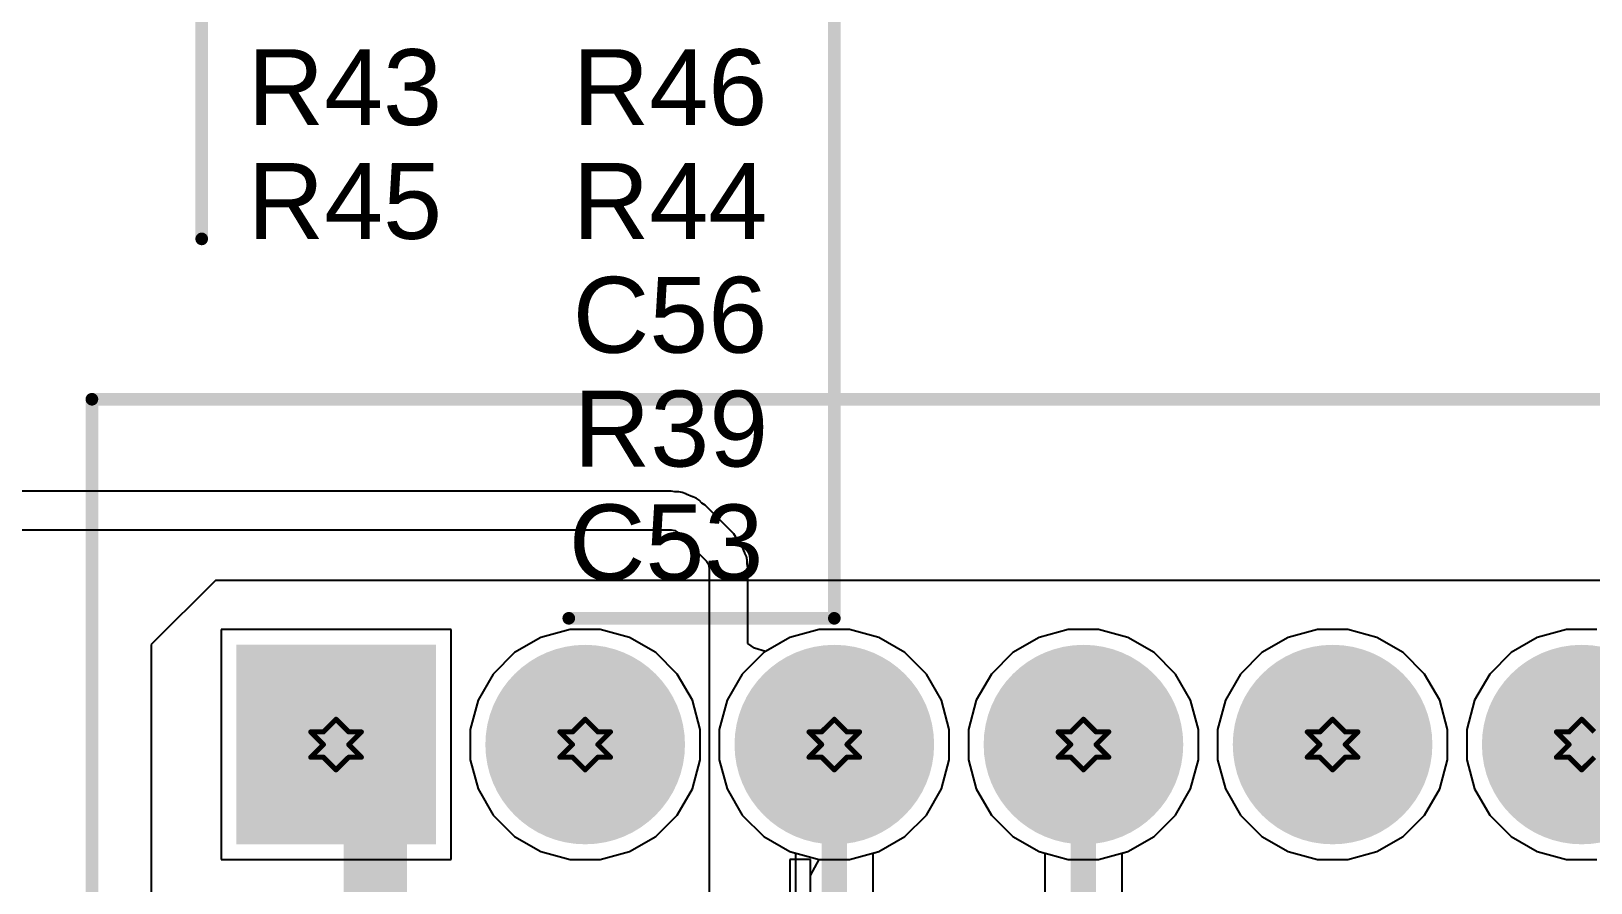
# Model space of a CAD drawing. Header units: inches. Extents: x 0 to 12.2, y 0 to 7.
# Drawn here: x 0.313 to 0.929, y 4.315 to 4.652 of the extents above; entities that cross this region are included whole.
import ezdxf

# ---------------------------------------------------------------- set-up
doc = ezdxf.new("R2010")
doc.units = ezdxf.units.IN
doc.header["$MEASUREMENT"] = 0
for name, color, linetype in [('Bottom Layer', 5, 'Continuous'), ('Bottom Overlay', 54, 'Continuous'), ('Bottom Solder', 6, 'Continuous'), ('Drill Drawing', 1, 'Continuous'), ('Layer 1', 16, 'Continuous'), ('Layer 2', 76, 'Continuous'), ('Multi-Layer', 9, 'Continuous'), ('Pad Holes', 156, 'Continuous'), ('Top Layer', 1, 'Continuous'), ('Top Overlay', 2, 'Continuous'), ('Top Solder', 216, 'Continuous')]:
    doc.layers.add(name, color=color, linetype=linetype)
doc.styles.add('Arial', font='', dxfattribs={"height": 0.2})
doc.styles.get('Arial').set_extended_font_data('Arial')

# ---------------------------------------------------------------- blocks, each defined once
blk = doc.blocks.new('B8B_XH_A_LF__SN__B_189')
at = {"layer": 'Bottom Layer'}
blk.add_hatch(color=5, dxfattribs=at).paths.add_polyline_path([(-0.30905525, -0.03543305000000001), (-0.37992135, -0.03543304999999999), (-0.37992135, 0.03543305000000001), (-0.30905525, 0.03543304999999999)])
h = blk.add_hatch(color=5, dxfattribs=at)
edge = h.paths.add_edge_path()
edge.add_arc((-0.2460632, 0), 0.035433, 0, 360)
h = blk.add_hatch(color=5, dxfattribs=at)
edge = h.paths.add_edge_path()
edge.add_arc((-0.1476379, 0), 0.035433, 0, 360)
h = blk.add_hatch(color=5, dxfattribs=at)
edge = h.paths.add_edge_path()
edge.add_arc((-0.0492127, 0), 0.035433, 0, 360)
h = blk.add_hatch(color=5, dxfattribs=at)
edge = h.paths.add_edge_path()
edge.add_arc((0.0492125, 0), 0.035433, 0, 360)
h = blk.add_hatch(color=5, dxfattribs=at)
edge = h.paths.add_edge_path()
edge.add_arc((0.1476378, 0), 0.035433, 0, 360)
at = {"layer": 'Bottom Solder'}
blk.add_hatch(color=6, dxfattribs=at).paths.add_polyline_path([(-0.30505525, -0.03943305), (-0.38392135, -0.03943305), (-0.38392135, 0.03943305), (-0.30505525, 0.03943305)])
h = blk.add_hatch(color=6, dxfattribs=at)
edge = h.paths.add_edge_path()
edge.add_arc((-0.2460632, 0), 0.039433, 0, 360)
h = blk.add_hatch(color=6, dxfattribs=at)
edge = h.paths.add_edge_path()
edge.add_arc((-0.1476379, 0), 0.039433, 0, 360)
h = blk.add_hatch(color=6, dxfattribs=at)
edge = h.paths.add_edge_path()
edge.add_arc((-0.0492127, 0), 0.039433, 0, 360)
h = blk.add_hatch(color=6, dxfattribs=at)
edge = h.paths.add_edge_path()
edge.add_arc((0.0492125, 0), 0.039433, 0, 360)
h = blk.add_hatch(color=6, dxfattribs=at)
edge = h.paths.add_edge_path()
edge.add_arc((0.1476378, 0), 0.039433, 0, 360)
at = {"layer": 'Layer 1'}
blk.add_hatch(color=16, dxfattribs=at).paths.add_polyline_path([(-0.30905525, -0.03543305000000001), (-0.37992135, -0.03543304999999999), (-0.37992135, 0.03543305000000001), (-0.30905525, 0.03543304999999999)])
h = blk.add_hatch(color=16, dxfattribs=at)
edge = h.paths.add_edge_path()
edge.add_arc((-0.2460632, 0), 0.035433, 0, 360)
h = blk.add_hatch(color=16, dxfattribs=at)
edge = h.paths.add_edge_path()
edge.add_arc((-0.1476379, 0), 0.035433, 0, 360)
h = blk.add_hatch(color=16, dxfattribs=at)
edge = h.paths.add_edge_path()
edge.add_arc((-0.0492127, 0), 0.035433, 0, 360)
h = blk.add_hatch(color=16, dxfattribs=at)
edge = h.paths.add_edge_path()
edge.add_arc((0.0492125, 0), 0.035433, 0, 360)
h = blk.add_hatch(color=16, dxfattribs=at)
edge = h.paths.add_edge_path()
edge.add_arc((0.1476378, 0), 0.035433, 0, 360)
at = {"layer": 'Layer 2'}
blk.add_hatch(color=76, dxfattribs=at).paths.add_polyline_path([(-0.30905525, -0.03543305000000001), (-0.37992135, -0.03543304999999999), (-0.37992135, 0.03543305000000001), (-0.30905525, 0.03543304999999999)])
h = blk.add_hatch(color=76, dxfattribs=at)
edge = h.paths.add_edge_path()
edge.add_arc((-0.2460632, 0), 0.035433, 0, 360)
h = blk.add_hatch(color=76, dxfattribs=at)
edge = h.paths.add_edge_path()
edge.add_arc((-0.1476379, 0), 0.035433, 0, 360)
h = blk.add_hatch(color=76, dxfattribs=at)
edge = h.paths.add_edge_path()
edge.add_arc((-0.0492127, 0), 0.035433, 0, 360)
h = blk.add_hatch(color=76, dxfattribs=at)
edge = h.paths.add_edge_path()
edge.add_arc((0.0492125, 0), 0.035433, 0, 360)
h = blk.add_hatch(color=76, dxfattribs=at)
edge = h.paths.add_edge_path()
edge.add_arc((0.1476378, 0), 0.035433, 0, 360)
at = {"layer": 'Multi-Layer'}
blk.add_hatch(color=9, dxfattribs=at).paths.add_polyline_path([(-0.30905525, -0.03543305000000001), (-0.37992135, -0.03543304999999999), (-0.37992135, 0.03543305000000001), (-0.30905525, 0.03543304999999999)])
h = blk.add_hatch(color=9, dxfattribs=at)
edge = h.paths.add_edge_path()
edge.add_arc((-0.2460632, 0), 0.035433, 0, 360)
h = blk.add_hatch(color=9, dxfattribs=at)
edge = h.paths.add_edge_path()
edge.add_arc((-0.1476379, 0), 0.035433, 0, 360)
h = blk.add_hatch(color=9, dxfattribs=at)
edge = h.paths.add_edge_path()
edge.add_arc((-0.0492127, 0), 0.035433, 0, 360)
h = blk.add_hatch(color=9, dxfattribs=at)
edge = h.paths.add_edge_path()
edge.add_arc((0.0492125, 0), 0.035433, 0, 360)
h = blk.add_hatch(color=9, dxfattribs=at)
edge = h.paths.add_edge_path()
edge.add_arc((0.1476378, 0), 0.035433, 0, 360)
at = {"layer": 'Pad Holes'}
h = blk.add_hatch(color=7, dxfattribs=at)
edge = h.paths.add_edge_path()
edge.add_arc((-0.3444883, 0), 0.019685, 0, 360)
h = blk.add_hatch(color=7, dxfattribs=at)
edge = h.paths.add_edge_path()
edge.add_arc((-0.2460632, 0), 0.019685, 0, 360)
h = blk.add_hatch(color=7, dxfattribs=at)
edge = h.paths.add_edge_path()
edge.add_arc((-0.1476379, 0), 0.019685, 0, 360)
h = blk.add_hatch(color=7, dxfattribs=at)
edge = h.paths.add_edge_path()
edge.add_arc((-0.0492127, 0), 0.019685, 0, 360)
h = blk.add_hatch(color=7, dxfattribs=at)
edge = h.paths.add_edge_path()
edge.add_arc((0.0492125, 0), 0.019685, 0, 360)
h = blk.add_hatch(color=7, dxfattribs=at)
edge = h.paths.add_edge_path()
edge.add_arc((0.1476378, 0), 0.019685, 0, 360)
at = {"layer": 'Top Layer'}
blk.add_hatch(color=1, dxfattribs=at).paths.add_polyline_path([(-0.30905525, -0.03543305000000001), (-0.37992135, -0.03543304999999999), (-0.37992135, 0.03543305000000001), (-0.30905525, 0.03543304999999999)])
h = blk.add_hatch(color=1, dxfattribs=at)
edge = h.paths.add_edge_path()
edge.add_arc((-0.2460632, 0), 0.035433, 0, 360)
h = blk.add_hatch(color=1, dxfattribs=at)
edge = h.paths.add_edge_path()
edge.add_arc((-0.1476379, 0), 0.035433, 0, 360)
h = blk.add_hatch(color=1, dxfattribs=at)
edge = h.paths.add_edge_path()
edge.add_arc((-0.0492127, 0), 0.035433, 0, 360)
h = blk.add_hatch(color=1, dxfattribs=at)
edge = h.paths.add_edge_path()
edge.add_arc((0.0492125, 0), 0.035433, 0, 360)
h = blk.add_hatch(color=1, dxfattribs=at)
edge = h.paths.add_edge_path()
edge.add_arc((0.1476378, 0), 0.035433, 0, 360)
at = {"layer": 'Top Solder'}
blk.add_hatch(color=216, dxfattribs=at).paths.add_polyline_path([(-0.30505525, -0.03943305), (-0.38392135, -0.03943305), (-0.38392135, 0.03943305), (-0.30505525, 0.03943305)])
h = blk.add_hatch(color=216, dxfattribs=at)
edge = h.paths.add_edge_path()
edge.add_arc((-0.2460632, 0), 0.039433, 0, 360)
h = blk.add_hatch(color=216, dxfattribs=at)
edge = h.paths.add_edge_path()
edge.add_arc((-0.1476379, 0), 0.039433, 0, 360)
h = blk.add_hatch(color=216, dxfattribs=at)
edge = h.paths.add_edge_path()
edge.add_arc((-0.0492127, 0), 0.039433, 0, 360)
h = blk.add_hatch(color=216, dxfattribs=at)
edge = h.paths.add_edge_path()
edge.add_arc((0.0492125, 0), 0.039433, 0, 360)
h = blk.add_hatch(color=216, dxfattribs=at)
edge = h.paths.add_edge_path()
edge.add_arc((0.1476378, 0), 0.039433, 0, 360)
at = {"layer": 'Bottom Overlay'}
for points in [[(-0.440945, 0.1365197, 0.005, 0.005, 0), (0.4409448, 0.1365197, 0.005, 0.005, 0)], [(-0.440945, -0.0898583, 0.005, 0.005, 0), (-0.440945, 0.1365197, 0.005, 0.005, 0)]]:
    blk.add_lwpolyline(points, format="xyseb", dxfattribs=at)
blk.add_lwpolyline([(-0.442195, 0.1365197, 0.0025, 0.0025, 1), (-0.439695, 0.1365197, 0.0025, 0.0025, 1)], format="xyseb", close=True, dxfattribs=at)
blk.add_lwpolyline([(-0.442195, 0.1365197, 0.0025, 0.0025, 1), (-0.439695, 0.1365197, 0.0025, 0.0025, 1)], format="xyseb", close=True, dxfattribs=at)

msp = doc.modelspace()

# ---------------------------------------------------------------- linework, layer by layer
at = {"layer": 'Bottom Layer'}
for p, q in [((0.4785023, 4.4155135), (0.3876363, 4.4155135)), ((0.3876363, 4.4155135), (0.3876363, 4.3246475)), ((0.4785023, 4.3246475), (0.4785023, 4.4155135)), ((0.5139579, 4.4124173), (0.5035979, 4.4064359)), ((0.525513, 4.4155135), (0.5139579, 4.4124173)), ((0.5374758, 4.4155135), (0.525513, 4.4155135)), ((0.5490309, 4.4124173), (0.5374758, 4.4155135)), ((0.5593909, 4.4064359), (0.5490309, 4.4124173)), ((0.6123832, 4.4124173), (0.6020232, 4.4064359)), ((0.6239383, 4.4155135), (0.6123832, 4.4124173)), ((0.6359011, 4.4155135), (0.6239383, 4.4155135)), ((0.6474562, 4.4124173), (0.6359011, 4.4155135)), ((0.6578162, 4.4064359), (0.6474562, 4.4124173)), ((0.7108084, 4.4124173), (0.7004484, 4.4064359)), ((0.7223635, 4.4155135), (0.7108084, 4.4124173)), ((0.7343263, 4.4155135), (0.7223635, 4.4155135)), ((0.7458814, 4.4124173), (0.7343263, 4.4155135)), ((0.7562414, 4.4064359), (0.7458814, 4.4124173)), ((0.8092336, 4.4124173), (0.7988736, 4.4064359)), ((0.8207887, 4.4155135), (0.8092336, 4.4124173)), ((0.8327515, 4.4155135), (0.8207887, 4.4155135)), ((0.8443066, 4.4124173), (0.8327515, 4.4155135)), ((0.8546666, 4.4064359), (0.8443066, 4.4124173)), ((0.9076589, 4.4124173), (0.8972989, 4.4064359)), ((0.919214, 4.4155135), (0.9076589, 4.4124173)), ((0.9311768, 4.4155135), (0.919214, 4.4155135)), ((0.5035979, 4.4064359), (0.495139, 4.397977)), ((0.5678498, 4.397977), (0.5593909, 4.4064359)), ((0.6020232, 4.4064359), (0.5935643, 4.397977)), ((0.6662751, 4.397977), (0.6578162, 4.4064359)), ((0.7004484, 4.4064359), (0.6919895, 4.397977)), ((0.7647003, 4.397977), (0.7562414, 4.4064359)), ((0.7988736, 4.4064359), (0.7904147, 4.397977)), ((0.8631255, 4.397977), (0.8546666, 4.4064359)), ((0.8972989, 4.4064359), (0.88884, 4.397977)), ((0.495139, 4.397977), (0.4891576, 4.387617)), ((0.5738312, 4.387617), (0.5678498, 4.397977)), ((0.5935643, 4.397977), (0.5875829, 4.387617)), ((0.6722565, 4.387617), (0.6662751, 4.397977)), ((0.6919895, 4.397977), (0.6860081, 4.387617)), ((0.7706817, 4.387617), (0.7647003, 4.397977)), ((0.7904147, 4.397977), (0.7844333, 4.387617)), ((0.8691069, 4.387617), (0.8631255, 4.397977)), ((0.88884, 4.397977), (0.8828586, 4.387617)), ((0.4891576, 4.387617), (0.4860614, 4.3760619)), ((0.5769274, 4.3760619), (0.5738312, 4.387617)), ((0.5875829, 4.387617), (0.5844867, 4.3760619)), ((0.6753527, 4.3760619), (0.6722565, 4.387617)), ((0.6860081, 4.387617), (0.6829119, 4.3760619)), ((0.7737779, 4.3760619), (0.7706817, 4.387617)), ((0.7844333, 4.387617), (0.7813371, 4.3760619)), ((0.8722031, 4.3760619), (0.8691069, 4.387617)), ((0.8828586, 4.387617), (0.8797624, 4.3760619)), ((0.4860614, 4.3760619), (0.4860614, 4.3640991)), ((0.5769274, 4.3640991), (0.5769274, 4.3760619)), ((0.5844867, 4.3760619), (0.5844867, 4.3640991)), ((0.6753527, 4.3640991), (0.6753527, 4.3760619)), ((0.6829119, 4.3760619), (0.6829119, 4.3640991)), ((0.7737779, 4.3640991), (0.7737779, 4.3760619)), ((0.7813371, 4.3760619), (0.7813371, 4.3640991)), ((0.8722031, 4.3640991), (0.8722031, 4.3760619)), ((0.8797624, 4.3760619), (0.8797624, 4.3640991)), ((0.4860614, 4.3640991), (0.4891576, 4.352544)), ((0.5738312, 4.352544), (0.5769274, 4.3640991)), ((0.5844867, 4.3640991), (0.5875829, 4.352544)), ((0.6722565, 4.352544), (0.6753527, 4.3640991)), ((0.6829119, 4.3640991), (0.6860081, 4.352544)), ((0.7706817, 4.352544), (0.7737779, 4.3640991)), ((0.7813371, 4.3640991), (0.7844333, 4.352544)), ((0.8691069, 4.352544), (0.8722031, 4.3640991)), ((0.8797624, 4.3640991), (0.8828586, 4.352544)), ((0.4891576, 4.352544), (0.495139, 4.342184)), ((0.5678498, 4.342184), (0.5738312, 4.352544)), ((0.5875829, 4.352544), (0.5935643, 4.342184)), ((0.6662751, 4.342184), (0.6722565, 4.352544)), ((0.6860081, 4.352544), (0.6919895, 4.342184)), ((0.7647003, 4.342184), (0.7706817, 4.352544)), ((0.7844333, 4.352544), (0.7904147, 4.342184)), ((0.8631255, 4.342184), (0.8691069, 4.352544)), ((0.8828586, 4.352544), (0.88884, 4.342184)), ((0.495139, 4.342184), (0.5035979, 4.3337251)), ((0.5593909, 4.3337251), (0.5678498, 4.342184)), ((0.5935643, 4.342184), (0.6020232, 4.3337251)), ((0.6578162, 4.3337251), (0.6662751, 4.342184)), ((0.6919895, 4.342184), (0.7004484, 4.3337251)), ((0.7562414, 4.3337251), (0.7647003, 4.342184)), ((0.7904147, 4.342184), (0.7988736, 4.3337251)), ((0.8546666, 4.3337251), (0.8631255, 4.342184)), ((0.88884, 4.342184), (0.8972989, 4.3337251)), ((0.5035979, 4.3337251), (0.5139579, 4.3277437)), ((0.5490309, 4.3277437), (0.5593909, 4.3337251)), ((0.6020232, 4.3337251), (0.6123832, 4.3277437)), ((0.6474562, 4.3277437), (0.6578162, 4.3337251)), ((0.7004484, 4.3337251), (0.7108084, 4.3277437)), ((0.7458814, 4.3277437), (0.7562414, 4.3337251)), ((0.7988736, 4.3337251), (0.8092336, 4.3277437)), ((0.8443066, 4.3277437), (0.8546666, 4.3337251)), ((0.8972989, 4.3337251), (0.9076589, 4.3277437)), ((0.5139579, 4.3277437), (0.525513, 4.3246475)), ((0.5374758, 4.3246475), (0.5490309, 4.3277437)), ((0.6123832, 4.3277437), (0.6146258, 4.3271428)), ((0.6146258, 4.3271428), (0.6146258, 4.2876443)), ((0.6452136, 4.3271428), (0.6474562, 4.3277437)), ((0.6452136, 4.2876443), (0.6452136, 4.3271428)), ((0.7108084, 4.3277437), (0.713051, 4.3271428)), ((0.713051, 4.3271428), (0.713051, 4.3063447)), ((0.7436388, 4.3271428), (0.7458814, 4.3277437)), ((0.7436388, 4.3063447), (0.7436388, 4.3271428)), ((0.8092336, 4.3277437), (0.8207887, 4.3246475)), ((0.8327515, 4.3246475), (0.8443066, 4.3277437)), ((0.9076589, 4.3277437), (0.919214, 4.3246475)), ((0.3876363, 4.3246475), (0.4785023, 4.3246475)), ((0.525513, 4.3246475), (0.5374758, 4.3246475)), ((0.8207887, 4.3246475), (0.8327515, 4.3246475)), ((0.919214, 4.3246475), (0.9311768, 4.3246475))]:
    msp.add_line(p, q, dxfattribs=at)
for points in [[(0.6299197, 4.2876443, 0.01, 0.01, 0), (0.6299197, 4.3700805, 0.01, 0.01, 0)], [(0.7283449, 4.3063447, 0.01, 0.01, 0), (0.7283449, 4.3700805, 0.01, 0.01, 0)]]:
    msp.add_lwpolyline(points, format="xyseb", dxfattribs=at)
for points in [[(0.6274197, 4.3700805, 0.005, 0.005, 1), (0.6324197, 4.3700805, 0.005, 0.005, 1)], [(0.7258449, 4.3700805, 0.005, 0.005, 1), (0.7308449, 4.3700805, 0.005, 0.005, 1)]]:
    msp.add_lwpolyline(points, format="xyseb", close=True, dxfattribs=at)
at = {"layer": 'Drill Drawing'}
for points in [[(0.4280693, 4.3750805, 0.002, 0.002, 0), (0.4330693, 4.3800805, 0.002, 0.002, 0)], [(0.4330693, 4.3800805, 0.002, 0.002, 0), (0.4380693, 4.3750805, 0.002, 0.002, 0)], [(0.5264944, 4.3750805, 0.002, 0.002, 0), (0.5314944, 4.3800805, 0.002, 0.002, 0)], [(0.5314944, 4.3800805, 0.002, 0.002, 0), (0.5364944, 4.3750805, 0.002, 0.002, 0)], [(0.6249197, 4.3750805, 0.002, 0.002, 0), (0.6299197, 4.3800805, 0.002, 0.002, 0)], [(0.6299197, 4.3800805, 0.002, 0.002, 0), (0.6349197, 4.3750805, 0.002, 0.002, 0)], [(0.7233449, 4.3750805, 0.002, 0.002, 0), (0.7283449, 4.3800805, 0.002, 0.002, 0)], [(0.7283449, 4.3800805, 0.002, 0.002, 0), (0.7333449, 4.3750805, 0.002, 0.002, 0)], [(0.8217701, 4.3750805, 0.002, 0.002, 0), (0.8267701, 4.3800805, 0.002, 0.002, 0)], [(0.8267701, 4.3800805, 0.002, 0.002, 0), (0.8317701, 4.3750805, 0.002, 0.002, 0)], [(0.9201954, 4.3750805, 0.002, 0.002, 0), (0.9251954, 4.3800805, 0.002, 0.002, 0)], [(0.9251954, 4.3800805, 0.002, 0.002, 0), (0.9301954, 4.3750805, 0.002, 0.002, 0)], [(0.4230693, 4.3750805, 0.002, 0.002, 0), (0.4280693, 4.3700805, 0.002, 0.002, 0)], [(0.4230693, 4.3750805, 0.002, 0.002, 0), (0.4280693, 4.3750805, 0.002, 0.002, 0)], [(0.4380693, 4.3750805, 0.002, 0.002, 0), (0.4430693, 4.3750805, 0.002, 0.002, 0)], [(0.4380693, 4.3700805, 0.002, 0.002, 0), (0.4430693, 4.3750805, 0.002, 0.002, 0)], [(0.5214944, 4.3750805, 0.002, 0.002, 0), (0.5264944, 4.3700805, 0.002, 0.002, 0)], [(0.5214944, 4.3750805, 0.002, 0.002, 0), (0.5264944, 4.3750805, 0.002, 0.002, 0)], [(0.5364944, 4.3750805, 0.002, 0.002, 0), (0.5414944, 4.3750805, 0.002, 0.002, 0)], [(0.5364944, 4.3700805, 0.002, 0.002, 0), (0.5414944, 4.3750805, 0.002, 0.002, 0)], [(0.6199197, 4.3750805, 0.002, 0.002, 0), (0.6249197, 4.3700805, 0.002, 0.002, 0)], [(0.6199197, 4.3750805, 0.002, 0.002, 0), (0.6249197, 4.3750805, 0.002, 0.002, 0)], [(0.6349197, 4.3750805, 0.002, 0.002, 0), (0.6399197, 4.3750805, 0.002, 0.002, 0)], [(0.6349197, 4.3700805, 0.002, 0.002, 0), (0.6399197, 4.3750805, 0.002, 0.002, 0)], [(0.7183449, 4.3750805, 0.002, 0.002, 0), (0.7233449, 4.3700805, 0.002, 0.002, 0)], [(0.7183449, 4.3750805, 0.002, 0.002, 0), (0.7233449, 4.3750805, 0.002, 0.002, 0)], [(0.7333449, 4.3750805, 0.002, 0.002, 0), (0.7383449, 4.3750805, 0.002, 0.002, 0)], [(0.7333449, 4.3700805, 0.002, 0.002, 0), (0.7383449, 4.3750805, 0.002, 0.002, 0)], [(0.8167701, 4.3750805, 0.002, 0.002, 0), (0.8217701, 4.3700805, 0.002, 0.002, 0)], [(0.8167701, 4.3750805, 0.002, 0.002, 0), (0.8217701, 4.3750805, 0.002, 0.002, 0)], [(0.8317701, 4.3750805, 0.002, 0.002, 0), (0.8367701, 4.3750805, 0.002, 0.002, 0)], [(0.8317701, 4.3700805, 0.002, 0.002, 0), (0.8367701, 4.3750805, 0.002, 0.002, 0)], [(0.9151954, 4.3750805, 0.002, 0.002, 0), (0.9201954, 4.3700805, 0.002, 0.002, 0)], [(0.9151954, 4.3750805, 0.002, 0.002, 0), (0.9201954, 4.3750805, 0.002, 0.002, 0)], [(0.4230693, 4.3650805, 0.002, 0.002, 0), (0.4280693, 4.3700805, 0.002, 0.002, 0)], [(0.4380693, 4.3700805, 0.002, 0.002, 0), (0.4430693, 4.3650805, 0.002, 0.002, 0)], [(0.5214944, 4.3650805, 0.002, 0.002, 0), (0.5264944, 4.3700805, 0.002, 0.002, 0)], [(0.5364944, 4.3700805, 0.002, 0.002, 0), (0.5414944, 4.3650805, 0.002, 0.002, 0)], [(0.6199197, 4.3650805, 0.002, 0.002, 0), (0.6249197, 4.3700805, 0.002, 0.002, 0)], [(0.6349197, 4.3700805, 0.002, 0.002, 0), (0.6399197, 4.3650805, 0.002, 0.002, 0)], [(0.7183449, 4.3650805, 0.002, 0.002, 0), (0.7233449, 4.3700805, 0.002, 0.002, 0)], [(0.7333449, 4.3700805, 0.002, 0.002, 0), (0.7383449, 4.3650805, 0.002, 0.002, 0)], [(0.8167701, 4.3650805, 0.002, 0.002, 0), (0.8217701, 4.3700805, 0.002, 0.002, 0)], [(0.8317701, 4.3700805, 0.002, 0.002, 0), (0.8367701, 4.3650805, 0.002, 0.002, 0)], [(0.9151954, 4.3650805, 0.002, 0.002, 0), (0.9201954, 4.3700805, 0.002, 0.002, 0)], [(0.4230693, 4.3650805, 0.002, 0.002, 0), (0.4280693, 4.3650805, 0.002, 0.002, 0)], [(0.4280693, 4.3650805, 0.002, 0.002, 0), (0.4330693, 4.3600805, 0.002, 0.002, 0)], [(0.4330693, 4.3600805, 0.002, 0.002, 0), (0.4380693, 4.3650805, 0.002, 0.002, 0)], [(0.4380693, 4.3650805, 0.002, 0.002, 0), (0.4430693, 4.3650805, 0.002, 0.002, 0)], [(0.5214944, 4.3650805, 0.002, 0.002, 0), (0.5264944, 4.3650805, 0.002, 0.002, 0)], [(0.5264944, 4.3650805, 0.002, 0.002, 0), (0.5314944, 4.3600805, 0.002, 0.002, 0)], [(0.5314944, 4.3600805, 0.002, 0.002, 0), (0.5364944, 4.3650805, 0.002, 0.002, 0)], [(0.5364944, 4.3650805, 0.002, 0.002, 0), (0.5414944, 4.3650805, 0.002, 0.002, 0)], [(0.6199197, 4.3650805, 0.002, 0.002, 0), (0.6249197, 4.3650805, 0.002, 0.002, 0)], [(0.6249197, 4.3650805, 0.002, 0.002, 0), (0.6299197, 4.3600805, 0.002, 0.002, 0)], [(0.6299197, 4.3600805, 0.002, 0.002, 0), (0.6349197, 4.3650805, 0.002, 0.002, 0)], [(0.6349197, 4.3650805, 0.002, 0.002, 0), (0.6399197, 4.3650805, 0.002, 0.002, 0)], [(0.7183449, 4.3650805, 0.002, 0.002, 0), (0.7233449, 4.3650805, 0.002, 0.002, 0)], [(0.7233449, 4.3650805, 0.002, 0.002, 0), (0.7283449, 4.3600805, 0.002, 0.002, 0)], [(0.7283449, 4.3600805, 0.002, 0.002, 0), (0.7333449, 4.3650805, 0.002, 0.002, 0)], [(0.7333449, 4.3650805, 0.002, 0.002, 0), (0.7383449, 4.3650805, 0.002, 0.002, 0)], [(0.8167701, 4.3650805, 0.002, 0.002, 0), (0.8217701, 4.3650805, 0.002, 0.002, 0)], [(0.8217701, 4.3650805, 0.002, 0.002, 0), (0.8267701, 4.3600805, 0.002, 0.002, 0)], [(0.8267701, 4.3600805, 0.002, 0.002, 0), (0.8317701, 4.3650805, 0.002, 0.002, 0)], [(0.8317701, 4.3650805, 0.002, 0.002, 0), (0.8367701, 4.3650805, 0.002, 0.002, 0)], [(0.9151954, 4.3650805, 0.002, 0.002, 0), (0.9201954, 4.3650805, 0.002, 0.002, 0)], [(0.9201954, 4.3650805, 0.002, 0.002, 0), (0.9251954, 4.3600805, 0.002, 0.002, 0)], [(0.9251954, 4.3600805, 0.002, 0.002, 0), (0.9301954, 4.3650805, 0.002, 0.002, 0)]]:
    msp.add_lwpolyline(points, format="xyseb", dxfattribs=at)
for points in [[(0.4325693, 4.3800805, 0.001, 0.001, 1), (0.4335693, 4.3800805, 0.001, 0.001, 1)], [(0.4325693, 4.3800805, 0.001, 0.001, 1), (0.4335693, 4.3800805, 0.001, 0.001, 1)], [(0.5309944, 4.3800805, 0.001, 0.001, 1), (0.5319944, 4.3800805, 0.001, 0.001, 1)], [(0.5309944, 4.3800805, 0.001, 0.001, 1), (0.5319944, 4.3800805, 0.001, 0.001, 1)], [(0.6294197, 4.3800805, 0.001, 0.001, 1), (0.6304197, 4.3800805, 0.001, 0.001, 1)], [(0.6294197, 4.3800805, 0.001, 0.001, 1), (0.6304197, 4.3800805, 0.001, 0.001, 1)], [(0.7278449, 4.3800805, 0.001, 0.001, 1), (0.7288449, 4.3800805, 0.001, 0.001, 1)], [(0.7278449, 4.3800805, 0.001, 0.001, 1), (0.7288449, 4.3800805, 0.001, 0.001, 1)], [(0.8262701, 4.3800805, 0.001, 0.001, 1), (0.8272701, 4.3800805, 0.001, 0.001, 1)], [(0.8262701, 4.3800805, 0.001, 0.001, 1), (0.8272701, 4.3800805, 0.001, 0.001, 1)], [(0.9246954, 4.3800805, 0.001, 0.001, 1), (0.9256954, 4.3800805, 0.001, 0.001, 1)], [(0.9246954, 4.3800805, 0.001, 0.001, 1), (0.9256954, 4.3800805, 0.001, 0.001, 1)], [(0.4225693, 4.3750805, 0.001, 0.001, 1), (0.4235693, 4.3750805, 0.001, 0.001, 1)], [(0.4225693, 4.3750805, 0.001, 0.001, 1), (0.4235693, 4.3750805, 0.001, 0.001, 1)], [(0.4275693, 4.3750805, 0.001, 0.001, 1), (0.4285693, 4.3750805, 0.001, 0.001, 1)], [(0.4275693, 4.3750805, 0.001, 0.001, 1), (0.4285693, 4.3750805, 0.001, 0.001, 1)], [(0.4375693, 4.3750805, 0.001, 0.001, 1), (0.4385693, 4.3750805, 0.001, 0.001, 1)], [(0.4375693, 4.3750805, 0.001, 0.001, 1), (0.4385693, 4.3750805, 0.001, 0.001, 1)], [(0.4425693, 4.3750805, 0.001, 0.001, 1), (0.4435693, 4.3750805, 0.001, 0.001, 1)], [(0.4425693, 4.3750805, 0.001, 0.001, 1), (0.4435693, 4.3750805, 0.001, 0.001, 1)], [(0.5209944, 4.3750805, 0.001, 0.001, 1), (0.5219944, 4.3750805, 0.001, 0.001, 1)], [(0.5209944, 4.3750805, 0.001, 0.001, 1), (0.5219944, 4.3750805, 0.001, 0.001, 1)], [(0.5259944, 4.3750805, 0.001, 0.001, 1), (0.5269944, 4.3750805, 0.001, 0.001, 1)], [(0.5259944, 4.3750805, 0.001, 0.001, 1), (0.5269944, 4.3750805, 0.001, 0.001, 1)], [(0.5359944, 4.3750805, 0.001, 0.001, 1), (0.5369944, 4.3750805, 0.001, 0.001, 1)], [(0.5359944, 4.3750805, 0.001, 0.001, 1), (0.5369944, 4.3750805, 0.001, 0.001, 1)], [(0.5409944, 4.3750805, 0.001, 0.001, 1), (0.5419944, 4.3750805, 0.001, 0.001, 1)], [(0.5409944, 4.3750805, 0.001, 0.001, 1), (0.5419944, 4.3750805, 0.001, 0.001, 1)], [(0.6194197, 4.3750805, 0.001, 0.001, 1), (0.6204197, 4.3750805, 0.001, 0.001, 1)], [(0.6194197, 4.3750805, 0.001, 0.001, 1), (0.6204197, 4.3750805, 0.001, 0.001, 1)], [(0.6244197, 4.3750805, 0.001, 0.001, 1), (0.6254197, 4.3750805, 0.001, 0.001, 1)], [(0.6244197, 4.3750805, 0.001, 0.001, 1), (0.6254197, 4.3750805, 0.001, 0.001, 1)], [(0.6344197, 4.3750805, 0.001, 0.001, 1), (0.6354197, 4.3750805, 0.001, 0.001, 1)], [(0.6344197, 4.3750805, 0.001, 0.001, 1), (0.6354197, 4.3750805, 0.001, 0.001, 1)], [(0.6394197, 4.3750805, 0.001, 0.001, 1), (0.6404197, 4.3750805, 0.001, 0.001, 1)], [(0.6394197, 4.3750805, 0.001, 0.001, 1), (0.6404197, 4.3750805, 0.001, 0.001, 1)], [(0.7178449, 4.3750805, 0.001, 0.001, 1), (0.7188449, 4.3750805, 0.001, 0.001, 1)], [(0.7178449, 4.3750805, 0.001, 0.001, 1), (0.7188449, 4.3750805, 0.001, 0.001, 1)], [(0.7228449, 4.3750805, 0.001, 0.001, 1), (0.7238449, 4.3750805, 0.001, 0.001, 1)], [(0.7228449, 4.3750805, 0.001, 0.001, 1), (0.7238449, 4.3750805, 0.001, 0.001, 1)], [(0.7328449, 4.3750805, 0.001, 0.001, 1), (0.7338449, 4.3750805, 0.001, 0.001, 1)], [(0.7328449, 4.3750805, 0.001, 0.001, 1), (0.7338449, 4.3750805, 0.001, 0.001, 1)], [(0.7378449, 4.3750805, 0.001, 0.001, 1), (0.7388449, 4.3750805, 0.001, 0.001, 1)], [(0.7378449, 4.3750805, 0.001, 0.001, 1), (0.7388449, 4.3750805, 0.001, 0.001, 1)], [(0.8162701, 4.3750805, 0.001, 0.001, 1), (0.8172701, 4.3750805, 0.001, 0.001, 1)], [(0.8162701, 4.3750805, 0.001, 0.001, 1), (0.8172701, 4.3750805, 0.001, 0.001, 1)], [(0.8212701, 4.3750805, 0.001, 0.001, 1), (0.8222701, 4.3750805, 0.001, 0.001, 1)], [(0.8212701, 4.3750805, 0.001, 0.001, 1), (0.8222701, 4.3750805, 0.001, 0.001, 1)], [(0.8312701, 4.3750805, 0.001, 0.001, 1), (0.8322701, 4.3750805, 0.001, 0.001, 1)], [(0.8312701, 4.3750805, 0.001, 0.001, 1), (0.8322701, 4.3750805, 0.001, 0.001, 1)], [(0.8362701, 4.3750805, 0.001, 0.001, 1), (0.8372701, 4.3750805, 0.001, 0.001, 1)], [(0.8362701, 4.3750805, 0.001, 0.001, 1), (0.8372701, 4.3750805, 0.001, 0.001, 1)], [(0.9146954, 4.3750805, 0.001, 0.001, 1), (0.9156954, 4.3750805, 0.001, 0.001, 1)], [(0.9146954, 4.3750805, 0.001, 0.001, 1), (0.9156954, 4.3750805, 0.001, 0.001, 1)], [(0.9196954, 4.3750805, 0.001, 0.001, 1), (0.9206954, 4.3750805, 0.001, 0.001, 1)], [(0.9196954, 4.3750805, 0.001, 0.001, 1), (0.9206954, 4.3750805, 0.001, 0.001, 1)], [(0.4275693, 4.3700805, 0.001, 0.001, 1), (0.4285693, 4.3700805, 0.001, 0.001, 1)], [(0.4275693, 4.3700805, 0.001, 0.001, 1), (0.4285693, 4.3700805, 0.001, 0.001, 1)], [(0.4375693, 4.3700805, 0.001, 0.001, 1), (0.4385693, 4.3700805, 0.001, 0.001, 1)], [(0.4375693, 4.3700805, 0.001, 0.001, 1), (0.4385693, 4.3700805, 0.001, 0.001, 1)], [(0.5259944, 4.3700805, 0.001, 0.001, 1), (0.5269944, 4.3700805, 0.001, 0.001, 1)], [(0.5259944, 4.3700805, 0.001, 0.001, 1), (0.5269944, 4.3700805, 0.001, 0.001, 1)], [(0.5359944, 4.3700805, 0.001, 0.001, 1), (0.5369944, 4.3700805, 0.001, 0.001, 1)], [(0.5359944, 4.3700805, 0.001, 0.001, 1), (0.5369944, 4.3700805, 0.001, 0.001, 1)], [(0.6244197, 4.3700805, 0.001, 0.001, 1), (0.6254197, 4.3700805, 0.001, 0.001, 1)], [(0.6244197, 4.3700805, 0.001, 0.001, 1), (0.6254197, 4.3700805, 0.001, 0.001, 1)], [(0.6344197, 4.3700805, 0.001, 0.001, 1), (0.6354197, 4.3700805, 0.001, 0.001, 1)], [(0.6344197, 4.3700805, 0.001, 0.001, 1), (0.6354197, 4.3700805, 0.001, 0.001, 1)], [(0.7228449, 4.3700805, 0.001, 0.001, 1), (0.7238449, 4.3700805, 0.001, 0.001, 1)], [(0.7228449, 4.3700805, 0.001, 0.001, 1), (0.7238449, 4.3700805, 0.001, 0.001, 1)], [(0.7328449, 4.3700805, 0.001, 0.001, 1), (0.7338449, 4.3700805, 0.001, 0.001, 1)], [(0.7328449, 4.3700805, 0.001, 0.001, 1), (0.7338449, 4.3700805, 0.001, 0.001, 1)], [(0.8212701, 4.3700805, 0.001, 0.001, 1), (0.8222701, 4.3700805, 0.001, 0.001, 1)], [(0.8212701, 4.3700805, 0.001, 0.001, 1), (0.8222701, 4.3700805, 0.001, 0.001, 1)], [(0.8312701, 4.3700805, 0.001, 0.001, 1), (0.8322701, 4.3700805, 0.001, 0.001, 1)], [(0.8312701, 4.3700805, 0.001, 0.001, 1), (0.8322701, 4.3700805, 0.001, 0.001, 1)], [(0.9196954, 4.3700805, 0.001, 0.001, 1), (0.9206954, 4.3700805, 0.001, 0.001, 1)], [(0.9196954, 4.3700805, 0.001, 0.001, 1), (0.9206954, 4.3700805, 0.001, 0.001, 1)], [(0.4225693, 4.3650805, 0.001, 0.001, 1), (0.4235693, 4.3650805, 0.001, 0.001, 1)], [(0.4225693, 4.3650805, 0.001, 0.001, 1), (0.4235693, 4.3650805, 0.001, 0.001, 1)], [(0.4275693, 4.3650805, 0.001, 0.001, 1), (0.4285693, 4.3650805, 0.001, 0.001, 1)], [(0.4275693, 4.3650805, 0.001, 0.001, 1), (0.4285693, 4.3650805, 0.001, 0.001, 1)], [(0.4375693, 4.3650805, 0.001, 0.001, 1), (0.4385693, 4.3650805, 0.001, 0.001, 1)], [(0.4375693, 4.3650805, 0.001, 0.001, 1), (0.4385693, 4.3650805, 0.001, 0.001, 1)], [(0.4425693, 4.3650805, 0.001, 0.001, 1), (0.4435693, 4.3650805, 0.001, 0.001, 1)], [(0.4425693, 4.3650805, 0.001, 0.001, 1), (0.4435693, 4.3650805, 0.001, 0.001, 1)], [(0.5209944, 4.3650805, 0.001, 0.001, 1), (0.5219944, 4.3650805, 0.001, 0.001, 1)], [(0.5209944, 4.3650805, 0.001, 0.001, 1), (0.5219944, 4.3650805, 0.001, 0.001, 1)], [(0.5259944, 4.3650805, 0.001, 0.001, 1), (0.5269944, 4.3650805, 0.001, 0.001, 1)], [(0.5259944, 4.3650805, 0.001, 0.001, 1), (0.5269944, 4.3650805, 0.001, 0.001, 1)], [(0.5359944, 4.3650805, 0.001, 0.001, 1), (0.5369944, 4.3650805, 0.001, 0.001, 1)], [(0.5359944, 4.3650805, 0.001, 0.001, 1), (0.5369944, 4.3650805, 0.001, 0.001, 1)], [(0.5409944, 4.3650805, 0.001, 0.001, 1), (0.5419944, 4.3650805, 0.001, 0.001, 1)], [(0.5409944, 4.3650805, 0.001, 0.001, 1), (0.5419944, 4.3650805, 0.001, 0.001, 1)], [(0.6194197, 4.3650805, 0.001, 0.001, 1), (0.6204197, 4.3650805, 0.001, 0.001, 1)], [(0.6194197, 4.3650805, 0.001, 0.001, 1), (0.6204197, 4.3650805, 0.001, 0.001, 1)], [(0.6244197, 4.3650805, 0.001, 0.001, 1), (0.6254197, 4.3650805, 0.001, 0.001, 1)], [(0.6244197, 4.3650805, 0.001, 0.001, 1), (0.6254197, 4.3650805, 0.001, 0.001, 1)], [(0.6344197, 4.3650805, 0.001, 0.001, 1), (0.6354197, 4.3650805, 0.001, 0.001, 1)], [(0.6344197, 4.3650805, 0.001, 0.001, 1), (0.6354197, 4.3650805, 0.001, 0.001, 1)], [(0.6394197, 4.3650805, 0.001, 0.001, 1), (0.6404197, 4.3650805, 0.001, 0.001, 1)], [(0.6394197, 4.3650805, 0.001, 0.001, 1), (0.6404197, 4.3650805, 0.001, 0.001, 1)], [(0.7178449, 4.3650805, 0.001, 0.001, 1), (0.7188449, 4.3650805, 0.001, 0.001, 1)], [(0.7178449, 4.3650805, 0.001, 0.001, 1), (0.7188449, 4.3650805, 0.001, 0.001, 1)], [(0.7228449, 4.3650805, 0.001, 0.001, 1), (0.7238449, 4.3650805, 0.001, 0.001, 1)], [(0.7228449, 4.3650805, 0.001, 0.001, 1), (0.7238449, 4.3650805, 0.001, 0.001, 1)], [(0.7328449, 4.3650805, 0.001, 0.001, 1), (0.7338449, 4.3650805, 0.001, 0.001, 1)], [(0.7328449, 4.3650805, 0.001, 0.001, 1), (0.7338449, 4.3650805, 0.001, 0.001, 1)], [(0.7378449, 4.3650805, 0.001, 0.001, 1), (0.7388449, 4.3650805, 0.001, 0.001, 1)], [(0.7378449, 4.3650805, 0.001, 0.001, 1), (0.7388449, 4.3650805, 0.001, 0.001, 1)], [(0.8162701, 4.3650805, 0.001, 0.001, 1), (0.8172701, 4.3650805, 0.001, 0.001, 1)], [(0.8162701, 4.3650805, 0.001, 0.001, 1), (0.8172701, 4.3650805, 0.001, 0.001, 1)], [(0.8212701, 4.3650805, 0.001, 0.001, 1), (0.8222701, 4.3650805, 0.001, 0.001, 1)], [(0.8212701, 4.3650805, 0.001, 0.001, 1), (0.8222701, 4.3650805, 0.001, 0.001, 1)], [(0.8312701, 4.3650805, 0.001, 0.001, 1), (0.8322701, 4.3650805, 0.001, 0.001, 1)], [(0.8312701, 4.3650805, 0.001, 0.001, 1), (0.8322701, 4.3650805, 0.001, 0.001, 1)], [(0.8362701, 4.3650805, 0.001, 0.001, 1), (0.8372701, 4.3650805, 0.001, 0.001, 1)], [(0.8362701, 4.3650805, 0.001, 0.001, 1), (0.8372701, 4.3650805, 0.001, 0.001, 1)], [(0.9146954, 4.3650805, 0.001, 0.001, 1), (0.9156954, 4.3650805, 0.001, 0.001, 1)], [(0.9146954, 4.3650805, 0.001, 0.001, 1), (0.9156954, 4.3650805, 0.001, 0.001, 1)], [(0.9196954, 4.3650805, 0.001, 0.001, 1), (0.9206954, 4.3650805, 0.001, 0.001, 1)], [(0.9196954, 4.3650805, 0.001, 0.001, 1), (0.9206954, 4.3650805, 0.001, 0.001, 1)], [(0.4325693, 4.3600805, 0.001, 0.001, 1), (0.4335693, 4.3600805, 0.001, 0.001, 1)], [(0.4325693, 4.3600805, 0.001, 0.001, 1), (0.4335693, 4.3600805, 0.001, 0.001, 1)], [(0.5309944, 4.3600805, 0.001, 0.001, 1), (0.5319944, 4.3600805, 0.001, 0.001, 1)], [(0.5309944, 4.3600805, 0.001, 0.001, 1), (0.5319944, 4.3600805, 0.001, 0.001, 1)], [(0.6294197, 4.3600805, 0.001, 0.001, 1), (0.6304197, 4.3600805, 0.001, 0.001, 1)], [(0.6294197, 4.3600805, 0.001, 0.001, 1), (0.6304197, 4.3600805, 0.001, 0.001, 1)], [(0.7278449, 4.3600805, 0.001, 0.001, 1), (0.7288449, 4.3600805, 0.001, 0.001, 1)], [(0.7278449, 4.3600805, 0.001, 0.001, 1), (0.7288449, 4.3600805, 0.001, 0.001, 1)], [(0.8262701, 4.3600805, 0.001, 0.001, 1), (0.8272701, 4.3600805, 0.001, 0.001, 1)], [(0.8262701, 4.3600805, 0.001, 0.001, 1), (0.8272701, 4.3600805, 0.001, 0.001, 1)], [(0.9246954, 4.3600805, 0.001, 0.001, 1), (0.9256954, 4.3600805, 0.001, 0.001, 1)], [(0.9246954, 4.3600805, 0.001, 0.001, 1), (0.9256954, 4.3600805, 0.001, 0.001, 1)]]:
    msp.add_lwpolyline(points, format="xyseb", close=True, dxfattribs=at)
at = {"layer": 'Layer 1'}
for p, q in [((0.4785023, 4.4155135), (0.3876363, 4.4155135)), ((0.3876363, 4.4155135), (0.3876363, 4.3246475)), ((0.4785023, 4.3246475), (0.4785023, 4.4155135)), ((0.5139579, 4.4124173), (0.5035979, 4.4064359)), ((0.525513, 4.4155135), (0.5139579, 4.4124173)), ((0.5374758, 4.4155135), (0.525513, 4.4155135)), ((0.5490309, 4.4124173), (0.5374758, 4.4155135)), ((0.5593909, 4.4064359), (0.5490309, 4.4124173)), ((0.6123832, 4.4124173), (0.6020232, 4.4064359)), ((0.6239383, 4.4155135), (0.6123832, 4.4124173)), ((0.6359011, 4.4155135), (0.6239383, 4.4155135)), ((0.6474562, 4.4124173), (0.6359011, 4.4155135)), ((0.6578162, 4.4064359), (0.6474562, 4.4124173)), ((0.7108084, 4.4124173), (0.7004484, 4.4064359)), ((0.7223635, 4.4155135), (0.7108084, 4.4124173)), ((0.7343263, 4.4155135), (0.7223635, 4.4155135)), ((0.7458814, 4.4124173), (0.7343263, 4.4155135)), ((0.7562414, 4.4064359), (0.7458814, 4.4124173)), ((0.8092336, 4.4124173), (0.7988736, 4.4064359)), ((0.8207887, 4.4155135), (0.8092336, 4.4124173)), ((0.8327515, 4.4155135), (0.8207887, 4.4155135)), ((0.8443066, 4.4124173), (0.8327515, 4.4155135)), ((0.8546666, 4.4064359), (0.8443066, 4.4124173)), ((0.9076589, 4.4124173), (0.8972989, 4.4064359)), ((0.919214, 4.4155135), (0.9076589, 4.4124173)), ((0.9311768, 4.4155135), (0.919214, 4.4155135)), ((0.5035979, 4.4064359), (0.495139, 4.397977)), ((0.5678498, 4.397977), (0.5593909, 4.4064359)), ((0.6020232, 4.4064359), (0.5935643, 4.397977)), ((0.6662751, 4.397977), (0.6578162, 4.4064359)), ((0.7004484, 4.4064359), (0.6919895, 4.397977)), ((0.7647003, 4.397977), (0.7562414, 4.4064359)), ((0.7988736, 4.4064359), (0.7904147, 4.397977)), ((0.8631255, 4.397977), (0.8546666, 4.4064359)), ((0.8972989, 4.4064359), (0.88884, 4.397977)), ((0.495139, 4.397977), (0.4891576, 4.387617)), ((0.5738312, 4.387617), (0.5678498, 4.397977)), ((0.5935643, 4.397977), (0.5875829, 4.387617)), ((0.6722565, 4.387617), (0.6662751, 4.397977)), ((0.6919895, 4.397977), (0.6860081, 4.387617)), ((0.7706817, 4.387617), (0.7647003, 4.397977)), ((0.7904147, 4.397977), (0.7844333, 4.387617)), ((0.8691069, 4.387617), (0.8631255, 4.397977)), ((0.88884, 4.397977), (0.8828586, 4.387617)), ((0.4891576, 4.387617), (0.4860614, 4.3760619)), ((0.5769274, 4.3760619), (0.5738312, 4.387617)), ((0.5875829, 4.387617), (0.5844867, 4.3760619)), ((0.6753527, 4.3760619), (0.6722565, 4.387617)), ((0.6860081, 4.387617), (0.6829119, 4.3760619)), ((0.7737779, 4.3760619), (0.7706817, 4.387617)), ((0.7844333, 4.387617), (0.7813371, 4.3760619)), ((0.8722031, 4.3760619), (0.8691069, 4.387617)), ((0.8828586, 4.387617), (0.8797624, 4.3760619)), ((0.4860614, 4.3760619), (0.4860614, 4.3640991)), ((0.5769274, 4.3640991), (0.5769274, 4.3760619)), ((0.5844867, 4.3760619), (0.5844867, 4.3640991)), ((0.6753527, 4.3640991), (0.6753527, 4.3760619)), ((0.6829119, 4.3760619), (0.6829119, 4.3640991)), ((0.7737779, 4.3640991), (0.7737779, 4.3760619)), ((0.7813371, 4.3760619), (0.7813371, 4.3640991)), ((0.8722031, 4.3640991), (0.8722031, 4.3760619)), ((0.8797624, 4.3760619), (0.8797624, 4.3640991)), ((0.4860614, 4.3640991), (0.4891576, 4.352544)), ((0.5738312, 4.352544), (0.5769274, 4.3640991)), ((0.5844867, 4.3640991), (0.5875829, 4.352544)), ((0.6722565, 4.352544), (0.6753527, 4.3640991)), ((0.6829119, 4.3640991), (0.6860081, 4.352544)), ((0.7706817, 4.352544), (0.7737779, 4.3640991)), ((0.7813371, 4.3640991), (0.7844333, 4.352544)), ((0.8691069, 4.352544), (0.8722031, 4.3640991)), ((0.8797624, 4.3640991), (0.8828586, 4.352544)), ((0.4891576, 4.352544), (0.495139, 4.342184)), ((0.5678498, 4.342184), (0.5738312, 4.352544)), ((0.5875829, 4.352544), (0.5935643, 4.342184)), ((0.6662751, 4.342184), (0.6722565, 4.352544)), ((0.6860081, 4.352544), (0.6919895, 4.342184)), ((0.7647003, 4.342184), (0.7706817, 4.352544)), ((0.7844333, 4.352544), (0.7904147, 4.342184)), ((0.8631255, 4.342184), (0.8691069, 4.352544)), ((0.8828586, 4.352544), (0.88884, 4.342184)), ((0.495139, 4.342184), (0.5035979, 4.3337251)), ((0.5593909, 4.3337251), (0.5678498, 4.342184)), ((0.5935643, 4.342184), (0.6020232, 4.3337251)), ((0.6578162, 4.3337251), (0.6662751, 4.342184)), ((0.6919895, 4.342184), (0.7004484, 4.3337251)), ((0.7562414, 4.3337251), (0.7647003, 4.342184)), ((0.7904147, 4.342184), (0.7988736, 4.3337251)), ((0.8546666, 4.3337251), (0.8631255, 4.342184)), ((0.88884, 4.342184), (0.8972989, 4.3337251)), ((0.5035979, 4.3337251), (0.5139579, 4.3277437)), ((0.5490309, 4.3277437), (0.5593909, 4.3337251)), ((0.6020232, 4.3337251), (0.6123832, 4.3277437)), ((0.6474562, 4.3277437), (0.6578162, 4.3337251)), ((0.7004484, 4.3337251), (0.7108084, 4.3277437)), ((0.7458814, 4.3277437), (0.7562414, 4.3337251)), ((0.7988736, 4.3337251), (0.8092336, 4.3277437)), ((0.8443066, 4.3277437), (0.8546666, 4.3337251)), ((0.8972989, 4.3337251), (0.9076589, 4.3277437)), ((0.5139579, 4.3277437), (0.525513, 4.3246475)), ((0.5374758, 4.3246475), (0.5490309, 4.3277437)), ((0.6123832, 4.3277437), (0.6239383, 4.3246475)), ((0.6359011, 4.3246475), (0.6474562, 4.3277437)), ((0.7108084, 4.3277437), (0.7223635, 4.3246475)), ((0.7343263, 4.3246475), (0.7458814, 4.3277437)), ((0.8092336, 4.3277437), (0.8207887, 4.3246475)), ((0.8327515, 4.3246475), (0.8443066, 4.3277437)), ((0.9076589, 4.3277437), (0.919214, 4.3246475)), ((0.3876363, 4.3246475), (0.4785023, 4.3246475)), ((0.525513, 4.3246475), (0.5374758, 4.3246475)), ((0.6239383, 4.3246475), (0.6359011, 4.3246475)), ((0.7223635, 4.3246475), (0.7343263, 4.3246475)), ((0.8207887, 4.3246475), (0.8327515, 4.3246475)), ((0.919214, 4.3246475), (0.9311768, 4.3246475))]:
    msp.add_line(p, q, dxfattribs=at)
at = {"layer": 'Layer 2'}
for p, q in [((0.3853933, 4.435), (0.36, 4.4096065)), ((2.3150004, 4.4349997), (0.3853933, 4.435)), ((0.36, 4.4096065), (0.36, 4.295))]:
    msp.add_line(p, q, dxfattribs=at)
at = {"layer": 'Top Layer'}
for p, q in [((0.5654936, 4.4702939), (0.2495063, 4.4702939)), ((0.5669707, 4.4700001), (0.5654936, 4.4702939)), ((0.568477, 4.4700001), (0.5669707, 4.4700001)), ((0.5698688, 4.4697233), (0.568477, 4.4700001)), ((0.5712609, 4.4691467), (0.5698688, 4.4697233)), ((0.5713463, 4.4691297), (0.5712609, 4.4691467)), ((0.5714187, 4.4690813), (0.5713463, 4.4691297)), ((0.5738318, 4.4680818), (0.5714187, 4.4690813)), ((0.5739176, 4.4680647), (0.5738318, 4.4680818)), ((0.5739903, 4.4680161), (0.5739176, 4.4680647)), ((0.5753823, 4.4674395), (0.5739903, 4.4680161)), ((0.5765619, 4.4666513), (0.5753823, 4.4674395)), ((0.5776268, 4.4655864), (0.5765619, 4.4666513)), ((0.5788793, 4.4647495), (0.5776268, 4.4655864)), ((0.590236, 4.4533929), (0.5788793, 4.4647495)), ((0.2495063, 4.455), (0.5654936, 4.455)), ((0.5654936, 4.455), (0.5668853, 4.4547232)), ((0.5668853, 4.4547232), (0.5680649, 4.453935)), ((0.5680649, 4.453935), (0.5794216, 4.4425784)), ((0.591073, 4.4521403), (0.590236, 4.4533929)), ((0.5921381, 4.4510751), (0.591073, 4.4521403)), ((0.5929264, 4.4498953), (0.5921381, 4.4510751)), ((0.5935029, 4.4485036), (0.5929264, 4.4498953)), ((0.5794216, 4.4425784), (0.5802099, 4.4413986)), ((0.5935512, 4.4484312), (0.5935029, 4.4485036)), ((0.5935682, 4.4483458), (0.5935512, 4.4484312)), ((0.5945678, 4.4459324), (0.5935682, 4.4483458)), ((0.5946164, 4.4458597), (0.5945678, 4.4459324)), ((0.5946335, 4.4457739), (0.5946164, 4.4458597)), ((0.5952099, 4.4443822), (0.5946335, 4.4457739)), ((0.5954868, 4.4429906), (0.5952099, 4.4443822)), ((0.5954868, 4.4414841), (0.5954868, 4.4429906)), ((0.5802099, 4.4413986), (0.5804867, 4.440007)), ((0.5804867, 4.440007), (0.5804867, 4.4090217)), ((0.5957806, 4.440007), (0.5954868, 4.4414841)), ((0.5957806, 4.4100929), (0.5957806, 4.440007)), ((0.6123832, 4.4124173), (0.6027806, 4.4068732)), ((0.6239383, 4.4155135), (0.6123832, 4.4124173)), ((0.6359011, 4.4155135), (0.6239383, 4.4155135)), ((0.6474562, 4.4124173), (0.6359011, 4.4155135)), ((0.6578162, 4.4064359), (0.6474562, 4.4124173)), ((0.7108084, 4.4124173), (0.7004484, 4.4064359)), ((0.7223635, 4.4155135), (0.7108084, 4.4124173)), ((0.7343263, 4.4155135), (0.7223635, 4.4155135)), ((0.7458814, 4.4124173), (0.7343263, 4.4155135)), ((0.7562414, 4.4064359), (0.7458814, 4.4124173)), ((0.8092336, 4.4124173), (0.7988736, 4.4064359)), ((0.8207887, 4.4155135), (0.8092336, 4.4124173)), ((0.8327515, 4.4155135), (0.8207887, 4.4155135)), ((0.8443066, 4.4124173), (0.8327515, 4.4155135)), ((0.8546666, 4.4064359), (0.8443066, 4.4124173)), ((0.9076589, 4.4124173), (0.8972989, 4.4064359)), ((0.919214, 4.4155135), (0.9076589, 4.4124173)), ((0.9311768, 4.4155135), (0.919214, 4.4155135)), ((0.5804867, 4.4090217), (0.5804867, 4.3084867)), ((0.5984275, 4.4081485), (0.5957806, 4.4100929)), ((0.6027806, 4.4068732), (0.5984275, 4.4081485)), ((0.6662751, 4.397977), (0.6578162, 4.4064359)), ((0.7004484, 4.4064359), (0.6919895, 4.397977)), ((0.7647003, 4.397977), (0.7562414, 4.4064359)), ((0.7988736, 4.4064359), (0.7904147, 4.397977)), ((0.8631255, 4.397977), (0.8546666, 4.4064359)), ((0.8972989, 4.4064359), (0.88884, 4.397977)), ((0.6722565, 4.387617), (0.6662751, 4.397977)), ((0.6919895, 4.397977), (0.6860081, 4.387617)), ((0.7706817, 4.387617), (0.7647003, 4.397977)), ((0.7904147, 4.397977), (0.7844333, 4.387617)), ((0.8691069, 4.387617), (0.8631255, 4.397977)), ((0.88884, 4.397977), (0.8828586, 4.387617)), ((0.6753527, 4.3760619), (0.6722565, 4.387617)), ((0.6860081, 4.387617), (0.6829119, 4.3760619)), ((0.7737779, 4.3760619), (0.7706817, 4.387617)), ((0.7844333, 4.387617), (0.7813371, 4.3760619)), ((0.8722031, 4.3760619), (0.8691069, 4.387617)), ((0.8828586, 4.387617), (0.8797624, 4.3760619)), ((0.6753527, 4.3640991), (0.6753527, 4.3760619)), ((0.6829119, 4.3760619), (0.6829119, 4.3640991)), ((0.7737779, 4.3640991), (0.7737779, 4.3760619)), ((0.7813371, 4.3760619), (0.7813371, 4.3640991)), ((0.8722031, 4.3640991), (0.8722031, 4.3760619)), ((0.8797624, 4.3760619), (0.8797624, 4.3640991)), ((0.6722565, 4.352544), (0.6753527, 4.3640991)), ((0.6829119, 4.3640991), (0.6860081, 4.352544)), ((0.7706817, 4.352544), (0.7737779, 4.3640991)), ((0.7813371, 4.3640991), (0.7844333, 4.352544)), ((0.8691069, 4.352544), (0.8722031, 4.3640991)), ((0.8797624, 4.3640991), (0.8828586, 4.352544)), ((0.6662751, 4.342184), (0.6722565, 4.352544)), ((0.6860081, 4.352544), (0.6919895, 4.342184)), ((0.7647003, 4.342184), (0.7706817, 4.352544)), ((0.7844333, 4.352544), (0.7904147, 4.342184)), ((0.8631255, 4.342184), (0.8691069, 4.352544)), ((0.8828586, 4.352544), (0.88884, 4.342184)), ((0.6578162, 4.3337251), (0.6662751, 4.342184)), ((0.6919895, 4.342184), (0.7004484, 4.3337251)), ((0.7562414, 4.3337251), (0.7647003, 4.342184)), ((0.7904147, 4.342184), (0.7988736, 4.3337251)), ((0.8546666, 4.3337251), (0.8631255, 4.342184)), ((0.88884, 4.342184), (0.8972989, 4.3337251)), ((0.6474562, 4.3277437), (0.6578162, 4.3337251)), ((0.7004484, 4.3337251), (0.7108084, 4.3277437)), ((0.7458814, 4.3277437), (0.7562414, 4.3337251)), ((0.7988736, 4.3337251), (0.8092336, 4.3277437)), ((0.8443066, 4.3277437), (0.8546666, 4.3337251)), ((0.8972989, 4.3337251), (0.9076589, 4.3277437)), ((0.6359011, 4.3246475), (0.6474562, 4.3277437)), ((0.7108084, 4.3277437), (0.7223635, 4.3246475)), ((0.7343263, 4.3246475), (0.7458814, 4.3277437)), ((0.8092336, 4.3277437), (0.8207887, 4.3246475)), ((0.8327515, 4.3246475), (0.8443066, 4.3277437)), ((0.9076589, 4.3277437), (0.919214, 4.3246475)), ((0.6204867, 4.3246475), (0.6123832, 4.3246475)), ((0.6123832, 4.3246475), (0.6123832, 4.2630973)), ((0.6204867, 4.2630973), (0.6204867, 4.3246475)), ((0.6204867, 4.3183254), (0.6239384, 4.3246475)), ((0.6239384, 4.3246475), (0.6359011, 4.3246475)), ((0.7223635, 4.3246475), (0.7343263, 4.3246475)), ((0.8207887, 4.3246475), (0.8327515, 4.3246475)), ((0.919214, 4.3246475), (0.9311768, 4.3246475)), ((0.6204867, 4.2630973), (0.6204867, 4.3183254))]:
    msp.add_line(p, q, dxfattribs=at)
for points in [[(0.4330693, 4.3700805, 0.025, 0.025, 0), (0.4485024, 4.3546474, 0.025, 0.025, 0)], [(0.4485024, 4.3313499, 0.025, 0.025, 0), (0.4485024, 4.3546474, 0.025, 0.025, 0)], [(0.4485024, 4.3313499, 0.025, 0.025, 0), (0.4486364, 4.3312159, 0.025, 0.025, 0)], [(0.4486364, 4.2383483, 0.025, 0.025, 0), (0.4486364, 4.3312159, 0.025, 0.025, 0)]]:
    msp.add_lwpolyline(points, format="xyseb", dxfattribs=at)
for points in [[(0.4268193, 4.3700805, 0.0125, 0.0125, 1), (0.4393193, 4.3700805, 0.0125, 0.0125, 1)], [(0.4422524, 4.3546474, 0.0125, 0.0125, 1), (0.4547524, 4.3546474, 0.0125, 0.0125, 1)], [(0.4422524, 4.3546474, 0.0125, 0.0125, 1), (0.4547524, 4.3546474, 0.0125, 0.0125, 1)], [(0.4422524, 4.3313499, 0.0125, 0.0125, 1), (0.4547524, 4.3313499, 0.0125, 0.0125, 1)], [(0.4422524, 4.3313499, 0.0125, 0.0125, 1), (0.4547524, 4.3313499, 0.0125, 0.0125, 1)], [(0.4423864, 4.3312159, 0.0125, 0.0125, 1), (0.4548864, 4.3312159, 0.0125, 0.0125, 1)], [(0.4423864, 4.3312159, 0.0125, 0.0125, 1), (0.4548864, 4.3312159, 0.0125, 0.0125, 1)]]:
    msp.add_lwpolyline(points, format="xyseb", close=True, dxfattribs=at)
at = {"layer": 'Top Overlay'}
for points in [[(0.38, 4.5700049, 0.005, 0.005, 0), (0.38, 4.707888, 0.005, 0.005, 0)], [(0.6299197, 4.42, 0.005, 0.005, 0), (0.6299197, 4.707888, 0.005, 0.005, 0)], [(0.525013, 4.42, 0.005, 0.005, 0), (0.6299197, 4.42, 0.005, 0.005, 0)]]:
    msp.add_lwpolyline(points, format="xyseb", dxfattribs=at)
for points in [[(0.37875, 4.5700049, 0.0025, 0.0025, 1), (0.38125, 4.5700049, 0.0025, 0.0025, 1)], [(0.523763, 4.42, 0.0025, 0.0025, 1), (0.526263, 4.42, 0.0025, 0.0025, 1)], [(0.6286697, 4.42, 0.0025, 0.0025, 1), (0.6311697, 4.42, 0.0025, 0.0025, 1)], [(0.6286697, 4.42, 0.0025, 0.0025, 1), (0.6311697, 4.42, 0.0025, 0.0025, 1)]]:
    msp.add_lwpolyline(points, format="xyseb", close=True, dxfattribs=at)

# ---------------------------------------------------------------- block references
msp.add_blockref('B8B_XH_A_LF__SN__B_189', (0.7775576, 4.3700805))

# ---------------------------------------------------------------- texts
at = {"layer": 'Top Overlay', "style": 'Arial'}
for s, p in [('R43', (0.3980823, 4.6150049)), ('R46', (0.5265607, 4.6150049)), ('R45', (0.3980823, 4.5700049)), ('R44', (0.5265607, 4.5700049)), ('C56', (0.5265607, 4.5250049)), ('R39', (0.5269405, 4.4800049)), ('C53', (0.525013, 4.4350049))]:
    msp.add_text(s, height=0.03, dxfattribs=at).set_placement(p)

doc.saveas('drawing.dxf')
